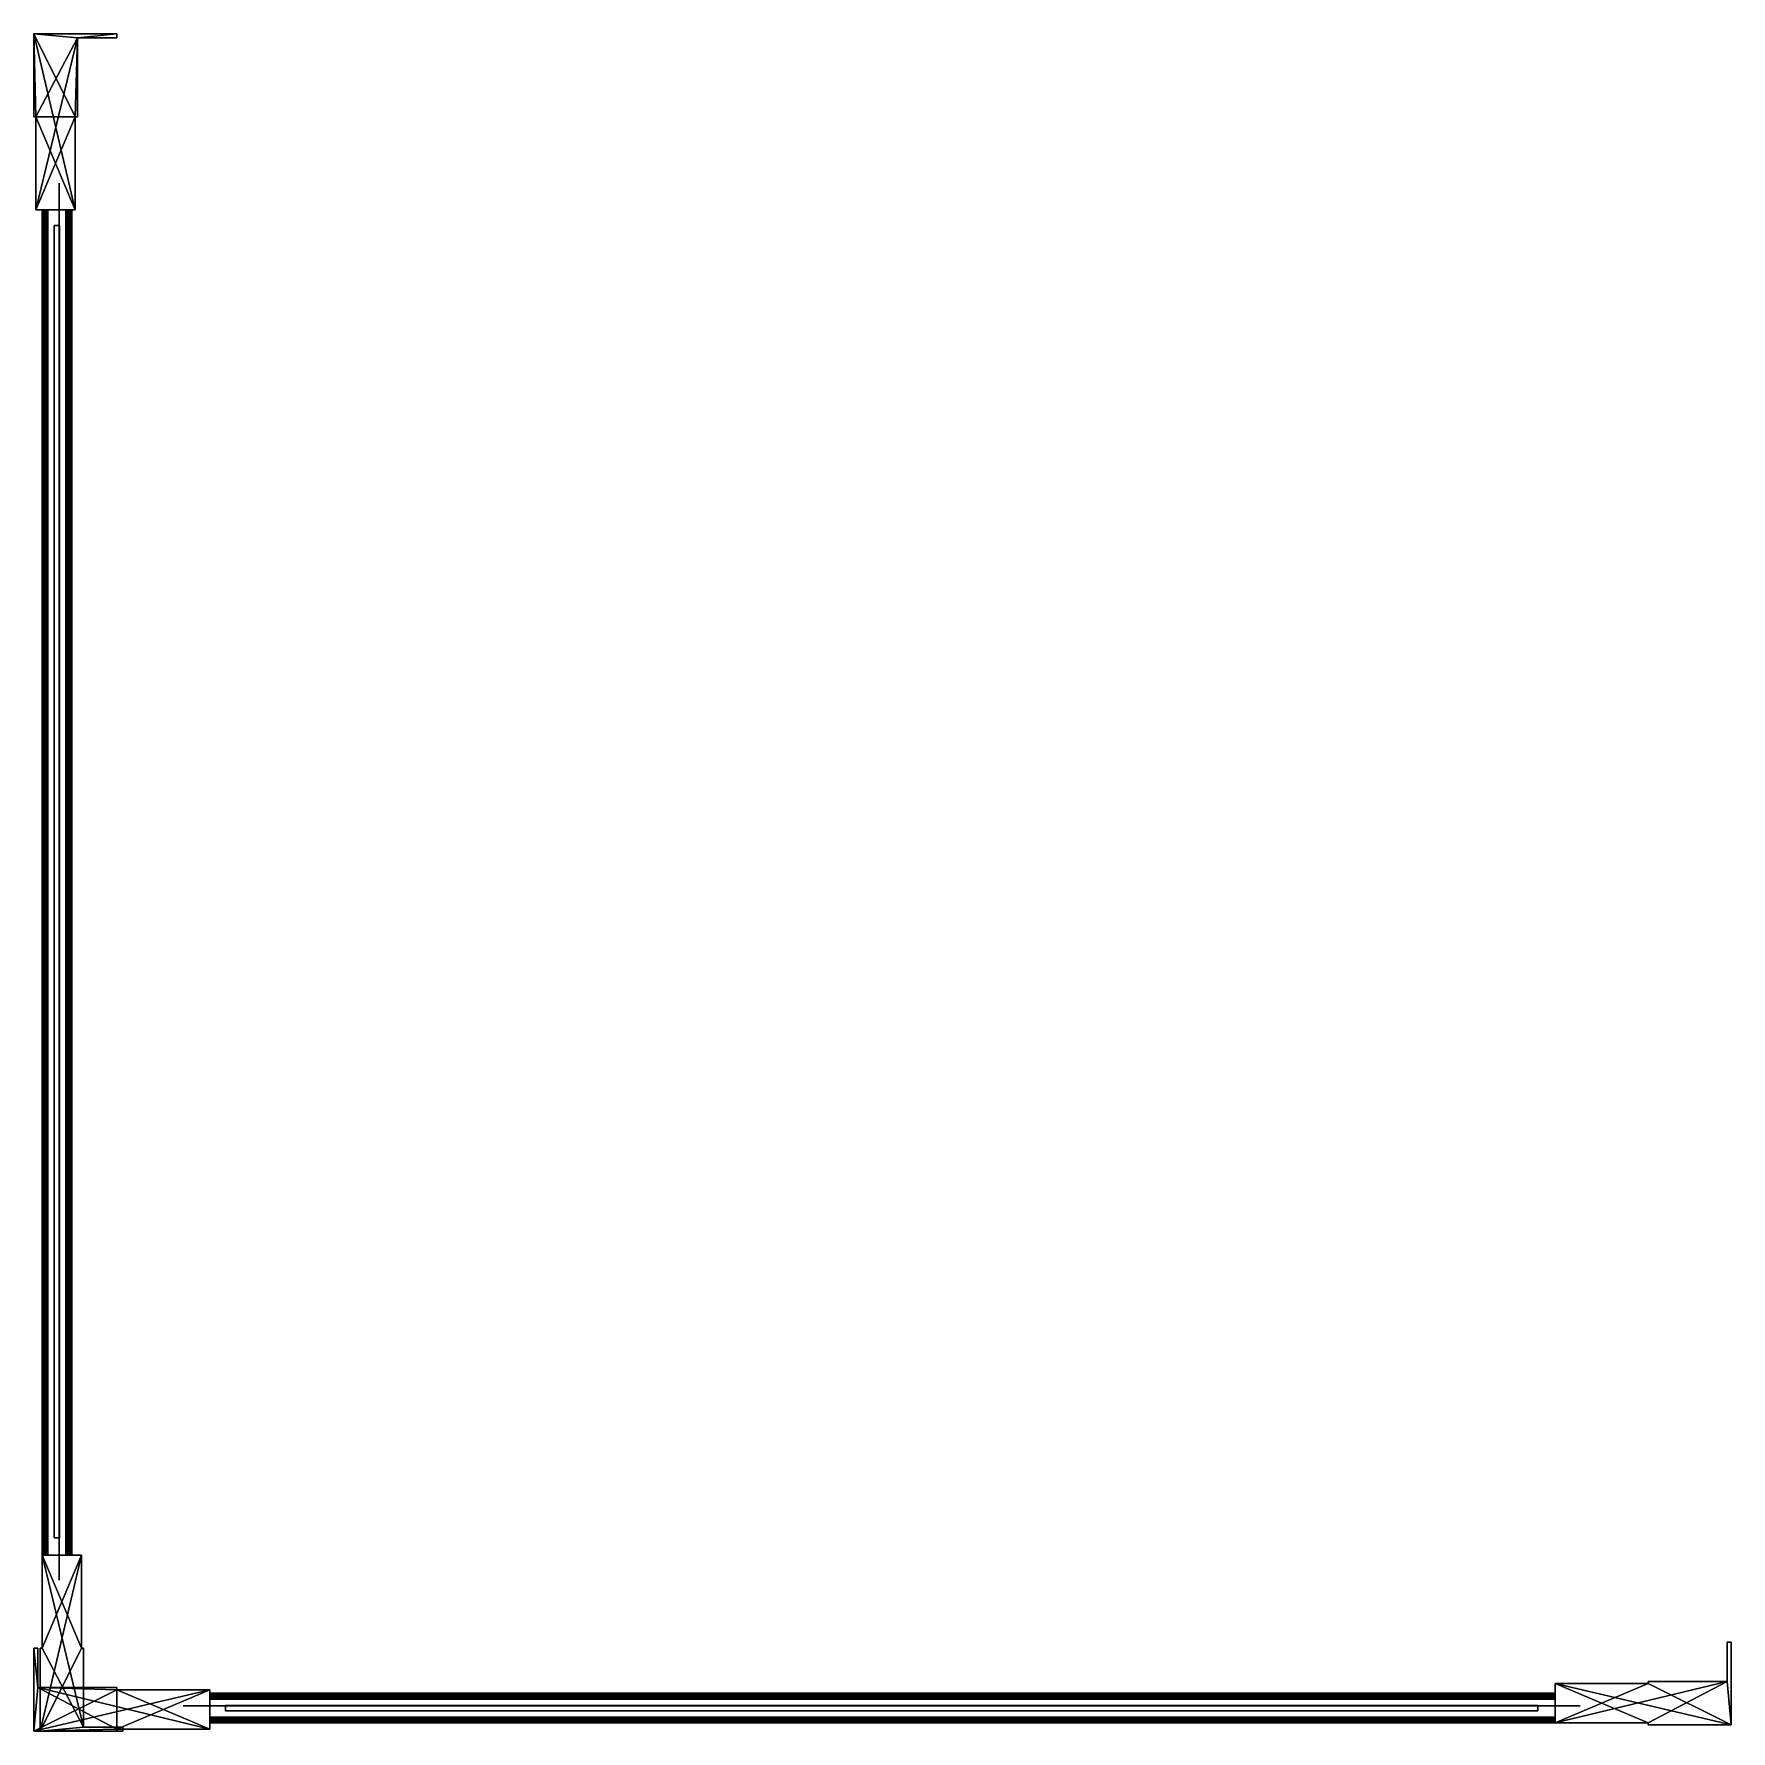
# Model space of a CAD drawing. Header units: millimetres. Extents: x 0 to 820, y -411 to 409.
import ezdxf

# ---------------------------------------------------------------- set-up
doc = ezdxf.new("R2010")
doc.units = ezdxf.units.MM
doc.header["$MEASUREMENT"] = 0
doc.layers.add('CADA CA TWD PAROI FIXE 1', color=251, linetype='Continuous')
doc.layers.add('CADA CA TWD PAROI FIXE 2', color=9, linetype='Continuous')

msp = doc.modelspace()

# ---------------------------------------------------------------- meshes
at = {"layer": 'CADA CA TWD PAROI FIXE 1'}
mesh = msp.add_polyface(dxfattribs=at)
corners = [(40, 409, 1914.06), (40, 409, 14.06), (0, 409, 14.06), (0, 409, 1914.06), (0, 409, 1914.06), (0, 409, 14.06), (0, 369, 14.06), (0, 369, 1914.06), (0, 369, 1914.06), (0, 369, 14.06), (0.96, 369, 14.06), (0.96, 369, 1914.06), (0.96, 369, 1914.06), (0.96, 369, 14.06), (0.96, 324, 14.06), (0.96, 324, 1914.06), (0.96, 324, 1914.06), (0.96, 324, 14.06), (19.98, 324, 14.06), (19.97, 324, 1914.06), (19.97, 324, 1914.06), (19.98, 324, 14.06), (19.98, 369, 14.06), (19.97, 369, 1914.06), (0, 409, 1914.06), (0.96, 369, 1914.06), (0.96, 324, 1914.06), (19.97, 324, 1914.06), (0, 369, 1914.06), (19.97, 369, 1914.06), (21, 369, 1914.06), (21, 407.12, 1914.06), (0.96, 324, 14.06), (21, 407.12, 14.06), (21, 369, 14.06), (19.98, 369, 14.06), (0.96, 369, 14.06), (0, 369, 14.06), (0, 409, 14.06), (19.98, 324, 14.06), (0.96, 369, 14.06), (19.97, 369, 14.06), (21, 369, 14.06), (21, 407.12, 14.06), (0.96, 324, 14.06), (19.97, 324, 14.06), (0, 409, 14.06), (0, 369, 14.06), (15.39, 324, 32.25), (18.26, 324, 32.25), (18.26, 324, 14.06), (15.39, 324, 22.17), (15.68, 324, 32.62), (17.84, 324, 32.73), (16.04, 324, 32.91), (17.38, 324, 33.02), (0.96, 369, 14.06), (19.97, 369, 14.06), (21, 369, 14.06), (21, 407.12, 14.06), (0.96, 324, 14.06), (19.97, 324, 14.06), (0, 409, 14.06), (0, 369, 14.06), (0.96, 369, 14.06), (0, 369, 14.06), (0, 409, 14.06), (19.97, 324, 14.06), (0.96, 324, 14.06), (19.97, 369, 14.06), (21, 407.12, 14.06), (21, 369, 14.06), (0.96, 369, 14.06), (0, 369, 14.06), (0, 409, 14.06), (19.97, 324, 14.06), (0.96, 324, 14.06), (19.97, 369, 14.06), (21, 407.12, 14.06), (21, 369, 14.06)]
mesh.append_faces([[corners[k] for k in face] for face in [(0, 1, 2, 3), (4, 5, 6, 7), (8, 9, 10, 11), (12, 13, 14, 15), (16, 17, 18, 19), (20, 21, 22, 23), (24, 25, 26, 27), (24, 28, 25, 25), (24, 29, 30, 31), (29, 24, 27, 27), (32, 33, 34, 35), (33, 36, 37, 38), (32, 36, 33, 33), (39, 32, 35, 35), (40, 41, 42, 43), (41, 40, 44, 45), (46, 47, 40, 43), (48, 49, 50, 51), (52, 53, 49, 48), (54, 55, 53, 52), (56, 57, 58, 59), (57, 56, 60, 61), (62, 63, 56, 59), (64, 65, 66, 66), (67, 68, 64, 64), (67, 64, 66, 66), (69, 67, 66, 66), (70, 71, 69, 69), (70, 69, 66, 66), (72, 73, 74, 74), (75, 76, 72, 72), (75, 72, 74, 74), (77, 75, 74, 74), (78, 79, 77, 77), (78, 77, 74, 74)]])
mesh = msp.add_polyface(dxfattribs=at)
corners = [(820, -408, 14.06), (820, -368, 14.06), (820, -368, 1914.06), (820, -408, 1914.06), (780, -388.03, 14.06), (735, -388.03, 14.06), (735, -388.03, 1914.06), (780, -388.03, 1914.06), (780, -387, 14.06), (780, -388.03, 14.06), (780, -388.03, 1914.06), (780, -387, 1914.06), (818.12, -387, 14.06), (780, -387, 14.06), (780, -387, 1914.06), (818.12, -387, 1914.06), (818.12, -368, 14.06), (818.12, -387, 14.06), (818.12, -387, 1914.06), (818.12, -368, 1914.06), (820, -368, 14.06), (818.12, -368, 14.06), (818.12, -368, 1914.06), (820, -368, 1914.06), (820, -408, 1914.06), (818.12, -387, 1914.06), (780, -387, 1914.06), (780, -388.03, 1914.06), (820, -368, 1914.06), (818.12, -368, 1914.06), (818.12, -387, 14.06), (818.12, -368, 14.06), (820, -368, 14.06), (820, -408, 14.06), (735, -407.04, 14.06), (780, -388.03, 14.06), (780, -387, 14.06), (735, -388.03, 14.06), (19.97, 369, 1914.06), (19.98, 369, 14.06), (21, 369, 14.06), (21, 369, 1914.06), (21, 369, 1914.06), (21, 369, 14.06), (21, 407.12, 14.06), (21, 407.12, 1914.06), (21, 407.12, 1914.06), (21, 407.12, 14.06), (40, 407.12, 14.06), (40, 407.12, 1914.06), (40, 407.12, 1914.06), (40, 407.12, 14.06), (40, 409, 14.06), (40, 409, 1914.06), (21, 407.12, 1914.06), (40, 407.12, 1914.06), (40, 409, 1914.06), (0, 409, 1914.06), (21, 407.12, 14.06), (0, 409, 14.06), (40, 409, 14.06), (40, 407.12, 14.06), (0, 409, 14.06), (21, 407.12, 14.06), (40, 407.12, 14.06), (40, 409, 14.06), (22.97, -371, 14.06), (22.97, -326, 14.06), (22.97, -326, 1914.06), (22.97, -371, 1914.06), (24, -371, 14.06), (22.97, -371, 14.06), (22.97, -371, 1914.06), (24, -371, 1914.06), (24, -409.12, 14.06), (24, -371, 14.06), (24, -371, 1914.06), (24, -409.12, 1914.06), (0, 409, 14.06), (21, 407.12, 14.06), (40, 407.12, 14.06), (40, 409, 14.06), (85, -391.03, 1914.06), (85, -391.03, 14.06), (40, -391.03, 14.06), (40, -391.03, 1914.06), (40, -391.03, 1914.06), (40, -391.03, 14.06), (40, -390, 14.06), (40, -390, 1914.06), (40, -390, 1914.06), (40, -390, 14.06), (1.88, -390, 14.06), (1.88, -390, 1914.06), (735, -392.74, 1895.87), (85, -392.74, 1895.87), (85, -392.74, 1914.06), (735, -392.74, 1914.06), (735, -393.16, 1895.39), (85, -393.16, 1895.38), (85, -392.74, 1895.87), (735, -392.74, 1895.87), (85, -392.74, 14.06), (85, -392.74, 32.25), (735, -392.74, 32.25), (735, -392.74, 14.06), (85, -392.74, 32.25), (85, -393.16, 32.73), (735, -393.16, 32.73), (735, -392.74, 32.25), (21, 407.12, 14.06), (0, 409, 14.06), (40, 409, 14.06), (40, 407.12, 14.06), (21, 407.12, 14.06), (0, 409, 14.06), (40, 409, 14.06), (40, 407.12, 14.06), (1.88, -390, 14.06), (40, -390, 14.06), (40, -391.03, 14.06), (1.88, -390, 14.06), (40, -390, 14.06), (40, -391.03, 14.06)]
mesh.append_faces([[corners[k] for k in face] for face in [(0, 1, 2, 3), (4, 5, 6, 7), (8, 9, 10, 11), (12, 13, 14, 15), (16, 17, 18, 19), (20, 21, 22, 23), (24, 25, 26, 27), (25, 24, 28, 29), (30, 31, 32, 33), (34, 35, 36, 30), (34, 37, 35, 35), (38, 39, 40, 41), (42, 43, 44, 45), (46, 47, 48, 49), (50, 51, 52, 53), (54, 55, 56, 57), (58, 59, 60, 61), (62, 63, 64, 65), (66, 67, 68, 69), (70, 71, 72, 73), (74, 75, 76, 77), (78, 79, 80, 81), (82, 83, 84, 85), (86, 87, 88, 89), (90, 91, 92, 93), (94, 95, 96, 97), (98, 99, 100, 101), (102, 103, 104, 105), (106, 107, 108, 109), (110, 111, 112, 112), (110, 112, 113, 113), (114, 115, 116, 116), (114, 116, 117, 117), (118, 119, 120, 120), (121, 122, 123, 123)]])
mesh = msp.add_polyface(dxfattribs=at)
corners = [(22.97, -326, 14.06), (3.96, -326, 14.06), (3.96, -326, 1914.06), (22.97, -326, 1914.06), (5.77, -326, 1895.19), (5.77, 324, 1895.19), (6.26, 324, 1895.42), (6.26, -326, 1895.42), (5.32, -326, 1895.13), (5.32, 324, 1895.13), (5.77, 324, 1895.19), (5.77, -326, 1895.19), (4.9, -326, 1895.21), (4.9, 324, 1895.21), (5.32, 324, 1895.13), (5.32, -326, 1895.13), (4.54, -326, 1895.39), (4.54, 324, 1895.39), (4.9, 324, 1895.21), (4.9, -326, 1895.21), (4.22, -326, 1895.62), (4.22, 324, 1895.62), (4.54, 324, 1895.39), (4.54, -326, 1895.39), (3.96, -326, 1895.87), (3.96, 324, 1895.87), (4.22, 324, 1895.62), (4.22, -326, 1895.62), (3.96, -326, 1914.06), (3.96, 324, 1914.06), (3.96, 324, 1895.87), (3.96, -326, 1895.87), (18.26, -326, 1914.06), (18.26, 324, 1914.06), (3.96, 324, 1914.06), (3.96, -326, 1914.06), (18.26, -326, 1895.87), (18.26, 324, 1895.87), (18.26, 324, 1914.06), (18.26, -326, 1914.06), (17.84, -326, 1895.39), (17.84, 324, 1895.38), (18.26, 324, 1895.87), (18.26, -326, 1895.87), (17.38, -326, 1895.1), (17.38, 324, 1895.1), (17.84, 324, 1895.38), (17.84, -326, 1895.39), (16.92, -326, 1894.99), (16.92, 324, 1894.99), (17.38, 324, 1895.1), (17.38, -326, 1895.1), (16.46, -326, 1895.03), (16.46, 324, 1895.03), (16.92, 324, 1894.99), (16.92, -326, 1894.99), (16.04, -326, 1895.21), (16.04, 324, 1895.21), (16.46, 324, 1895.03), (16.46, -326, 1895.03), (15.67, -326, 1895.49), (15.67, 324, 1895.49), (16.04, 324, 1895.21), (16.04, -326, 1895.21), (15.39, -326, 1895.87), (15.39, 324, 1895.87), (15.67, 324, 1895.49), (15.67, -326, 1895.49), (15.39, -326, 1905.94), (15.39, 324, 1905.94), (15.39, 324, 1895.87), (15.39, -326, 1895.87), (6.78, -326, 1905.94), (6.78, 324, 1905.94), (15.39, 324, 1905.94), (15.39, -326, 1905.94), (6.78, -326, 1895.87), (6.78, 324, 1895.87), (6.78, 324, 1905.94), (6.78, -326, 1905.94), (6.26, -326, 1895.42), (6.26, 324, 1895.42), (6.78, 324, 1895.87), (6.78, -326, 1895.87), (3.96, -326, 1914.06), (3.96, -326, 1895.87), (4.22, -326, 1895.62), (6.78, -326, 1905.94), (15.39, -326, 1905.94), (18.26, -326, 1914.06), (15.39, -326, 1895.87), (18.26, -326, 1895.87), (15.67, -326, 1895.49), (17.84, -326, 1895.39), (16.04, -326, 1895.21), (17.38, -326, 1895.1), (17.38, -326, 33.02), (16.92, -326, 33.13), (16.46, -326, 33.08), (16.04, -326, 32.91), (5.77, -326, 32.93), (6.78, -326, 22.17), (6.78, -326, 32.25), (6.26, -326, 32.7), (4.9, -326, 32.9), (5.32, -326, 32.98), (4.22, -326, 32.49), (4.54, -326, 32.73), (3.96, -326, 14.06), (3.96, -326, 32.25), (15.39, -326, 22.17), (18.26, -326, 14.06), (15.39, -326, 32.25), (18.26, -326, 32.25), (15.68, -326, 32.62), (17.84, -326, 32.73)]
mesh.append_faces([[corners[k] for k in face] for face in [(0, 1, 2, 3), (4, 5, 6, 7), (8, 9, 10, 11), (12, 13, 14, 15), (16, 17, 18, 19), (20, 21, 22, 23), (24, 25, 26, 27), (28, 29, 30, 31), (32, 33, 34, 35), (36, 37, 38, 39), (40, 41, 42, 43), (44, 45, 46, 47), (48, 49, 50, 51), (52, 53, 54, 55), (56, 57, 58, 59), (60, 61, 62, 63), (64, 65, 66, 67), (68, 69, 70, 71), (72, 73, 74, 75), (76, 77, 78, 79), (80, 81, 82, 83), (84, 85, 86, 87), (88, 89, 84, 87), (90, 91, 89, 88), (92, 93, 91, 90), (94, 95, 93, 92), (96, 97, 98, 99), (100, 101, 102, 103), (104, 101, 100, 105), (106, 101, 104, 107), (108, 101, 106, 109), (110, 101, 108, 111), (112, 110, 111, 113), (114, 112, 113, 115), (99, 114, 115, 96)]])
mesh = msp.add_polyface(dxfattribs=at)
corners = [(17.38, 324, 1895.1), (16.92, 324, 1894.99), (16.46, 324, 1895.03), (16.04, 324, 1895.21), (5.77, 324, 1895.19), (6.78, 324, 1905.94), (6.78, 324, 1895.87), (6.26, 324, 1895.42), (4.9, 324, 1895.21), (5.32, 324, 1895.13), (4.22, 324, 1895.62), (4.54, 324, 1895.39), (3.96, 324, 1914.06), (3.96, 324, 1895.87), (15.39, 324, 1905.94), (18.26, 324, 1914.06), (15.39, 324, 1895.87), (18.26, 324, 1895.87), (15.67, 324, 1895.49), (17.84, 324, 1895.38), (6.26, 324, 32.7), (5.77, 324, 32.93), (5.77, -326, 32.93), (6.26, -326, 32.7), (5.77, 324, 32.93), (5.32, 324, 32.98), (5.32, -326, 32.98), (5.77, -326, 32.93), (5.32, 324, 32.98), (4.9, 324, 32.9), (4.9, -326, 32.9), (5.32, -326, 32.98), (4.9, 324, 32.9), (4.54, 324, 32.73), (4.54, -326, 32.73), (4.9, -326, 32.9), (4.54, 324, 32.73), (4.22, 324, 32.49), (4.22, -326, 32.49), (4.54, -326, 32.73), (4.22, 324, 32.49), (3.96, 324, 32.25), (3.96, -326, 32.25), (4.22, -326, 32.49), (3.96, 324, 32.25), (3.96, 324, 14.06), (3.96, -326, 14.06), (3.96, -326, 32.25), (3.96, 324, 14.06), (18.26, 324, 14.06), (18.26, -326, 14.06), (3.96, -326, 14.06), (18.26, 324, 14.06), (18.26, 324, 32.25), (18.26, -326, 32.25), (18.26, -326, 14.06), (18.26, 324, 32.25), (17.84, 324, 32.73), (17.84, -326, 32.73), (18.26, -326, 32.25), (17.84, 324, 32.73), (17.38, 324, 33.02), (17.38, -326, 33.02), (17.84, -326, 32.73), (17.38, 324, 33.02), (16.92, 324, 33.13), (16.92, -326, 33.13), (17.38, -326, 33.02), (16.92, 324, 33.13), (16.46, 324, 33.08), (16.46, -326, 33.08), (16.92, -326, 33.13), (16.46, 324, 33.08), (16.04, 324, 32.91), (16.04, -326, 32.91), (16.46, -326, 33.08), (16.04, 324, 32.91), (15.68, 324, 32.62), (15.68, -326, 32.62), (16.04, -326, 32.91), (15.68, 324, 32.62), (15.39, 324, 32.25), (15.39, -326, 32.25), (15.68, -326, 32.62), (15.39, 324, 32.25), (15.39, 324, 22.17), (15.39, -326, 22.17), (15.39, -326, 32.25), (15.39, 324, 22.17), (6.78, 324, 22.17), (6.78, -326, 22.17), (15.39, -326, 22.17), (6.78, 324, 22.17), (6.78, 324, 32.25), (6.78, -326, 32.25), (6.78, -326, 22.17), (6.78, 324, 32.25), (6.26, 324, 32.7), (6.26, -326, 32.7), (6.78, -326, 32.25), (17.38, 324, 33.02), (16.04, 324, 32.91), (16.46, 324, 33.08), (16.92, 324, 33.13), (5.77, 324, 32.93), (6.26, 324, 32.7), (6.78, 324, 32.25), (6.78, 324, 22.17), (4.9, 324, 32.9), (5.32, 324, 32.98), (4.22, 324, 32.49), (4.54, 324, 32.73), (3.96, 324, 14.06), (3.96, 324, 32.25), (15.39, 324, 22.17), (18.26, 324, 14.06)]
mesh.append_faces([[corners[k] for k in face] for face in [(0, 1, 2, 3), (4, 5, 6, 7), (8, 5, 4, 9), (10, 5, 8, 11), (12, 5, 10, 13), (14, 5, 12, 15), (16, 14, 15, 17), (18, 16, 17, 19), (3, 18, 19, 0), (20, 21, 22, 23), (24, 25, 26, 27), (28, 29, 30, 31), (32, 33, 34, 35), (36, 37, 38, 39), (40, 41, 42, 43), (44, 45, 46, 47), (48, 49, 50, 51), (52, 53, 54, 55), (56, 57, 58, 59), (60, 61, 62, 63), (64, 65, 66, 67), (68, 69, 70, 71), (72, 73, 74, 75), (76, 77, 78, 79), (80, 81, 82, 83), (84, 85, 86, 87), (88, 89, 90, 91), (92, 93, 94, 95), (96, 97, 98, 99), (100, 101, 102, 103), (104, 105, 106, 107), (108, 109, 104, 107), (110, 111, 108, 107), (112, 113, 110, 107), (114, 115, 112, 107)]])
mesh = msp.add_polyface(dxfattribs=at)
corners = [(3, -371, 14.06), (3, -411, 14.06), (3, -411, 1914.06), (3, -371, 1914.06), (3.96, -371, 14.06), (3, -371, 14.06), (3, -371, 1914.06), (3.96, -371, 1914.06), (3.96, -326, 14.06), (3.96, -371, 14.06), (3.96, -371, 1914.06), (3.96, -326, 1914.06), (3, -411, 1914.06), (24, -409.12, 1914.06), (24, -371, 1914.06), (22.97, -371, 1914.06), (22.97, -326, 1914.06), (3.96, -371, 1914.06), (3, -371, 1914.06), (3.96, -326, 1914.06), (24, -409.12, 14.06), (3, -411, 14.06), (3, -371, 14.06), (3.96, -371, 14.06), (3.96, -326, 14.06), (22.97, -371, 14.06), (24, -371, 14.06), (22.97, -326, 14.06), (17.38, -326, 1895.1), (16.04, -326, 1895.21), (16.46, -326, 1895.03), (16.92, -326, 1894.99), (5.77, -326, 1895.19), (6.26, -326, 1895.42), (6.78, -326, 1895.87), (6.78, -326, 1905.94), (4.9, -326, 1895.21), (5.32, -326, 1895.13), (4.22, -326, 1895.62), (4.54, -326, 1895.39), (0, -371, 1914.06), (0, -371, 14.06), (0, -411, 14.06), (0, -411, 1914.06), (0, -411, 1914.06), (0, -411, 14.06), (40, -411, 14.06), (40, -411, 1914.06), (1.88, -390, 1914.06), (1.88, -390, 14.06), (1.88, -371, 14.06), (1.88, -371, 1914.06), (1.88, -371, 1914.06), (1.88, -371, 14.06), (0, -371, 14.06), (0, -371, 1914.06), (1.88, -390, 1914.06), (1.88, -371, 1914.06), (0, -371, 1914.06), (0, -411, 1914.06), (40, -391.03, 1914.06), (40, -390, 1914.06), (1.88, -390, 14.06), (0, -411, 14.06), (0, -371, 14.06), (1.88, -371, 14.06), (40, -410.04, 14.06), (40, -411, 14.06), (0, -411, 14.06), (1.88, -390, 14.06), (1.88, -371, 14.06), (0, -371, 14.06), (40, -411, 14.06), (40, -410.04, 14.06), (0, -411, 14.06), (1.88, -390, 14.06), (1.88, -371, 14.06), (0, -371, 14.06), (40, -411, 14.06), (40, -410.04, 14.06), (40, -410.04, 14.06), (40, -411, 14.06), (0, -411, 14.06), (1.88, -390, 14.06), (40, -391.03, 14.06), (0, -371, 14.06), (1.88, -371, 14.06), (40, -410.04, 14.06), (40, -411, 14.06), (0, -411, 14.06), (1.88, -390, 14.06), (40, -391.03, 14.06), (0, -371, 14.06), (1.88, -371, 14.06)]
mesh.append_faces([[corners[k] for k in face] for face in [(0, 1, 2, 3), (4, 5, 6, 7), (8, 9, 10, 11), (12, 13, 14, 15), (16, 17, 18, 12), (16, 19, 17, 17), (16, 12, 15, 15), (20, 21, 22, 23), (24, 25, 26, 20), (24, 27, 25, 25), (24, 20, 23, 23), (28, 29, 30, 31), (32, 33, 34, 35), (36, 37, 32, 35), (38, 39, 36, 35), (40, 41, 42, 43), (44, 45, 46, 47), (48, 49, 50, 51), (52, 53, 54, 55), (56, 57, 58, 59), (59, 60, 61, 56), (62, 63, 64, 65), (62, 66, 67, 63), (68, 69, 70, 71), (68, 72, 73, 69), (74, 75, 76, 77), (74, 78, 79, 75), (80, 81, 82, 82), (83, 84, 82, 82), (83, 82, 85, 85), (83, 85, 86, 86), (87, 88, 89, 89), (90, 91, 89, 89), (90, 89, 92, 92), (90, 92, 93, 93)]])
mesh = msp.add_polyface(dxfattribs=at)
corners = [(3, -411, 14.06), (43, -411, 14.06), (43, -411, 1914.06), (3, -411, 1914.06), (43, -409.12, 14.06), (24, -409.12, 14.06), (24, -409.12, 1914.06), (43, -409.12, 1914.06), (43, -411, 14.06), (43, -409.12, 14.06), (43, -409.12, 1914.06), (43, -411, 1914.06), (24, -409.12, 1914.06), (3, -411, 1914.06), (43, -411, 1914.06), (43, -409.12, 1914.06), (24, -409.12, 14.06), (43, -409.12, 14.06), (43, -411, 14.06), (3, -411, 14.06), (40, -411, 1914.06), (40, -411, 14.06), (40, -410.04, 14.06), (40, -410.04, 1914.06), (40, -410.04, 1914.06), (40, -410.04, 14.06), (85, -410.04, 14.06), (85, -410.04, 1914.06), (85, -410.04, 1914.06), (85, -410.04, 14.06), (85, -391.03, 14.06), (85, -391.03, 1914.06), (0, -411, 1914.06), (40, -410.04, 1914.06), (85, -410.04, 1914.06), (85, -391.03, 1914.06), (40, -411, 1914.06), (40, -391.03, 1914.06), (85, -410.04, 14.06), (40, -410.04, 14.06), (1.88, -390, 14.06), (40, -391.03, 14.06), (40, -410.04, 14.06), (85, -410.04, 14.06), (85, -391.03, 14.06), (735, -405.23, 1895.19), (85, -405.23, 1895.19), (85, -404.74, 1895.42), (735, -404.74, 1895.42), (735, -405.68, 1895.13), (85, -405.68, 1895.13), (85, -405.23, 1895.19), (735, -405.23, 1895.19), (735, -406.1, 1895.21), (85, -406.1, 1895.21), (85, -405.68, 1895.13), (735, -405.68, 1895.13), (735, -406.46, 1895.39), (85, -406.46, 1895.39), (85, -406.1, 1895.21), (735, -406.1, 1895.21), (735, -406.78, 1895.62), (85, -406.78, 1895.62), (85, -406.46, 1895.39), (735, -406.46, 1895.39), (85, -405.23, 1895.19), (85, -404.23, 1905.94), (85, -404.23, 1895.87), (85, -404.74, 1895.42), (85, -406.1, 1895.21), (85, -405.68, 1895.13), (85, -406.78, 1895.62), (85, -406.46, 1895.39), (85, -407.04, 1914.06), (85, -407.04, 1895.87), (85, -395.62, 1905.94), (85, -392.74, 1914.06), (85, -405.23, 32.93), (85, -404.74, 32.7), (85, -404.22, 32.25), (85, -404.22, 22.17), (85, -406.1, 32.9), (85, -405.68, 32.98), (85, -406.78, 32.49), (85, -406.46, 32.73), (85, -407.04, 14.06), (85, -407.04, 32.25), (85, -395.61, 22.17), (85, -392.74, 14.06), (40, -391.03, 14.06), (40, -410.04, 14.06), (85, -410.04, 14.06), (85, -391.03, 14.06), (85, -391.03, 14.06), (85, -410.04, 14.06), (40, -410.04, 14.06), (0, -411, 14.06), (40, -391.03, 14.06), (85, -391.03, 14.06), (85, -410.04, 14.06), (40, -410.04, 14.06), (0, -411, 14.06), (40, -391.03, 14.06)]
mesh.append_faces([[corners[k] for k in face] for face in [(0, 1, 2, 3), (4, 5, 6, 7), (8, 9, 10, 11), (12, 13, 14, 15), (16, 17, 18, 19), (20, 21, 22, 23), (24, 25, 26, 27), (28, 29, 30, 31), (32, 33, 34, 35), (32, 36, 33, 33), (37, 32, 35, 35), (38, 39, 40, 40), (41, 42, 43, 44), (45, 46, 47, 48), (49, 50, 51, 52), (53, 54, 55, 56), (57, 58, 59, 60), (61, 62, 63, 64), (65, 66, 67, 68), (69, 66, 65, 70), (71, 66, 69, 72), (73, 66, 71, 74), (75, 66, 73, 76), (77, 78, 79, 80), (81, 82, 77, 80), (83, 84, 81, 80), (85, 86, 83, 80), (87, 88, 85, 80), (89, 90, 91, 92), (93, 94, 95, 95), (93, 95, 96, 96), (97, 93, 96, 96), (98, 99, 100, 100), (98, 100, 101, 101), (102, 98, 101, 101)]])
mesh = msp.add_polyface(dxfattribs=at)
corners = [(735, -388.03, 1914.06), (820, -408, 1914.06), (780, -388.03, 1914.06), (85, -410.04, 14.06), (1.88, -390, 14.06), (40, -390, 14.06), (40, -391.03, 14.06), (85, -391.03, 14.06), (40, -410.04, 14.06), (40, -391.03, 14.06), (40, -390, 14.06), (1.88, -390, 14.06), (735, -393.62, 1895.1), (85, -393.62, 1895.1), (85, -393.16, 1895.38), (735, -393.16, 1895.39), (735, -394.09, 1894.99), (85, -394.09, 1894.99), (85, -393.62, 1895.1), (735, -393.62, 1895.1), (735, -394.54, 1895.03), (85, -394.54, 1895.03), (85, -394.09, 1894.99), (735, -394.09, 1894.99), (735, -394.96, 1895.21), (85, -394.96, 1895.21), (85, -394.54, 1895.03), (735, -394.54, 1895.03), (735, -395.33, 1895.49), (85, -395.33, 1895.49), (85, -394.96, 1895.21), (735, -394.96, 1895.21), (735, -395.62, 1895.87), (85, -395.62, 1895.87), (85, -395.33, 1895.49), (735, -395.33, 1895.49), (735, -395.62, 1905.94), (85, -395.62, 1905.94), (85, -395.62, 1895.87), (735, -395.62, 1895.87), (735, -393.62, 1895.1), (735, -394.96, 1895.21), (735, -394.54, 1895.03), (735, -394.09, 1894.99), (735, -395.62, 1895.87), (735, -392.74, 1895.87), (735, -392.74, 1914.06), (735, -395.62, 1905.94), (735, -395.33, 1895.49), (735, -393.16, 1895.39), (85, -393.62, 1895.1), (85, -394.09, 1894.99), (85, -394.54, 1895.03), (85, -394.96, 1895.21), (85, -395.62, 1895.87), (85, -395.62, 1905.94), (85, -392.74, 1914.06), (85, -392.74, 1895.87), (85, -395.33, 1895.49), (85, -393.16, 1895.38), (85, -393.16, 32.73), (85, -393.62, 33.02), (735, -393.62, 33.02), (735, -393.16, 32.73), (85, -393.62, 33.02), (85, -394.08, 33.13), (735, -394.08, 33.13), (735, -393.62, 33.02), (85, -394.08, 33.13), (85, -394.54, 33.08), (735, -394.54, 33.08), (735, -394.08, 33.13), (85, -394.54, 33.08), (85, -394.96, 32.91), (735, -394.96, 32.91), (735, -394.54, 33.08), (85, -394.96, 32.91), (85, -395.33, 32.62), (735, -395.33, 32.62), (735, -394.96, 32.91), (85, -395.33, 32.62), (85, -395.61, 32.25), (735, -395.61, 32.25), (735, -395.33, 32.62), (85, -395.61, 32.25), (85, -395.61, 22.17), (735, -395.61, 22.17), (735, -395.61, 32.25), (735, -393.62, 33.02), (735, -394.08, 33.13), (735, -394.54, 33.08), (735, -394.96, 32.91), (735, -395.61, 32.25), (735, -395.61, 22.17), (735, -392.74, 14.06), (735, -392.74, 32.25), (735, -395.33, 32.62), (735, -393.16, 32.73), (85, -393.62, 33.02), (85, -394.96, 32.91), (85, -394.54, 33.08), (85, -394.08, 33.13), (85, -395.61, 32.25), (85, -392.74, 32.25), (85, -392.74, 14.06), (85, -395.61, 22.17), (85, -395.33, 32.62), (85, -393.16, 32.73), (40, -410.04, 14.06), (40, -391.03, 14.06), (40, -390, 14.06), (1.88, -390, 14.06)]
mesh.append_faces([[corners[k] for k in face] for face in [(0, 1, 2, 2), (3, 4, 5, 6), (7, 3, 6, 6), (8, 9, 10, 11), (12, 13, 14, 15), (16, 17, 18, 19), (20, 21, 22, 23), (24, 25, 26, 27), (28, 29, 30, 31), (32, 33, 34, 35), (36, 37, 38, 39), (40, 41, 42, 43), (44, 45, 46, 47), (48, 49, 45, 44), (41, 40, 49, 48), (50, 51, 52, 53), (54, 55, 56, 57), (58, 54, 57, 59), (53, 58, 59, 50), (60, 61, 62, 63), (64, 65, 66, 67), (68, 69, 70, 71), (72, 73, 74, 75), (76, 77, 78, 79), (80, 81, 82, 83), (84, 85, 86, 87), (88, 89, 90, 91), (92, 93, 94, 95), (96, 92, 95, 97), (91, 96, 97, 88), (98, 99, 100, 101), (102, 103, 104, 105), (106, 107, 103, 102), (99, 98, 107, 106), (108, 109, 110, 111)]])
mesh = msp.add_polyface(dxfattribs=at)
corners = [(780, -408, 14.06), (820, -408, 14.06), (820, -408, 1914.06), (780, -408, 1914.06), (780, -407.04, 14.06), (780, -408, 14.06), (780, -408, 1914.06), (780, -407.04, 1914.06), (735, -407.04, 14.06), (780, -407.04, 14.06), (780, -407.04, 1914.06), (735, -407.04, 1914.06), (735, -388.03, 14.06), (735, -407.04, 14.06), (735, -407.04, 1914.06), (735, -388.03, 1914.06), (735, -388.03, 1914.06), (780, -407.04, 1914.06), (780, -408, 1914.06), (820, -408, 1914.06), (735, -407.04, 1914.06), (818.12, -387, 14.06), (820, -408, 14.06), (780, -408, 14.06), (780, -407.04, 14.06), (735, -407.04, 14.06), (735, -407.04, 1895.87), (85, -407.04, 1895.87), (85, -406.78, 1895.62), (735, -406.78, 1895.62), (735, -407.04, 1914.06), (85, -407.04, 1914.06), (85, -407.04, 1895.87), (735, -407.04, 1895.87), (735, -392.74, 1914.06), (85, -392.74, 1914.06), (85, -407.04, 1914.06), (735, -407.04, 1914.06), (735, -404.23, 1905.94), (85, -404.23, 1905.94), (85, -395.62, 1905.94), (735, -395.62, 1905.94), (735, -404.23, 1895.87), (85, -404.23, 1895.87), (85, -404.23, 1905.94), (735, -404.23, 1905.94), (735, -404.74, 1895.42), (85, -404.74, 1895.42), (85, -404.23, 1895.87), (735, -404.23, 1895.87), (735, -405.23, 1895.19), (735, -404.74, 1895.42), (735, -404.23, 1895.87), (735, -404.23, 1905.94), (735, -406.1, 1895.21), (735, -405.68, 1895.13), (735, -406.78, 1895.62), (735, -406.46, 1895.39), (735, -407.04, 1914.06), (735, -407.04, 1895.87), (735, -395.62, 1905.94), (735, -392.74, 1914.06), (85, -404.74, 32.7), (85, -405.23, 32.93), (735, -405.23, 32.93), (735, -404.74, 32.7), (85, -405.23, 32.93), (85, -405.68, 32.98), (735, -405.68, 32.98), (735, -405.23, 32.93), (85, -405.68, 32.98), (85, -406.1, 32.9), (735, -406.1, 32.9), (735, -405.68, 32.98), (85, -406.1, 32.9), (85, -406.46, 32.73), (735, -406.46, 32.73), (735, -406.1, 32.9), (85, -406.46, 32.73), (85, -406.78, 32.49), (735, -406.78, 32.49), (735, -406.46, 32.73), (85, -406.78, 32.49), (85, -407.04, 32.25), (735, -407.04, 32.25), (735, -406.78, 32.49), (85, -407.04, 32.25), (85, -407.04, 14.06), (735, -407.04, 14.06), (735, -407.04, 32.25), (85, -407.04, 14.06), (85, -392.74, 14.06), (735, -392.74, 14.06), (735, -407.04, 14.06), (85, -395.61, 22.17), (85, -404.22, 22.17), (735, -404.22, 22.17), (735, -395.61, 22.17), (85, -404.22, 22.17), (85, -404.22, 32.25), (735, -404.22, 32.25), (735, -404.22, 22.17), (85, -404.22, 32.25), (85, -404.74, 32.7), (735, -404.74, 32.7), (735, -404.22, 32.25), (735, -405.23, 32.93), (735, -404.22, 22.17), (735, -404.22, 32.25), (735, -404.74, 32.7), (735, -406.1, 32.9), (735, -405.68, 32.98), (735, -406.78, 32.49), (735, -406.46, 32.73), (735, -407.04, 14.06), (735, -407.04, 32.25), (735, -395.61, 22.17), (735, -392.74, 14.06)]
mesh.append_faces([[corners[k] for k in face] for face in [(0, 1, 2, 3), (4, 5, 6, 7), (8, 9, 10, 11), (12, 13, 14, 15), (16, 17, 18, 19), (16, 20, 17, 17), (21, 22, 23, 24), (25, 21, 24, 24), (26, 27, 28, 29), (30, 31, 32, 33), (34, 35, 36, 37), (38, 39, 40, 41), (42, 43, 44, 45), (46, 47, 48, 49), (50, 51, 52, 53), (54, 55, 50, 53), (56, 57, 54, 53), (58, 59, 56, 53), (60, 61, 58, 53), (62, 63, 64, 65), (66, 67, 68, 69), (70, 71, 72, 73), (74, 75, 76, 77), (78, 79, 80, 81), (82, 83, 84, 85), (86, 87, 88, 89), (90, 91, 92, 93), (94, 95, 96, 97), (98, 99, 100, 101), (102, 103, 104, 105), (106, 107, 108, 109), (110, 107, 106, 111), (112, 107, 110, 113), (114, 107, 112, 115), (116, 107, 114, 117)]])
at = {"layer": 'CADA CA TWD PAROI FIXE 2'}
mesh = msp.add_polyface(dxfattribs=at)
corners = [(9.78, -317.56, 1903), (9.78, 316.44, 1903), (12.28, 316.44, 1903), (12.28, -317.56, 1903), (9.78, 316.44, 1903), (9.78, 316.44, 18), (12.28, 316.44, 18), (12.28, 316.44, 1903), (9.78, 316.44, 18), (9.78, -317.56, 18), (12.28, -317.56, 18), (12.28, 316.44, 18), (9.78, -317.56, 18), (9.78, -317.56, 1903), (12.28, -317.56, 1903), (12.28, -317.56, 18), (12.23, -338.06, 1918), (12.24, -338.06, 1918), (12.23, 336.94, 1918), (12.23, 336.94, 1918), (12.23, -338.06, 2), (12.24, -338.06, 2), (12.24, -338.06, 1918), (12.23, -338.06, 1918), (12.23, 336.94, 2), (12.24, 336.94, 2), (12.24, -338.06, 2), (12.23, -338.06, 2), (12.23, 336.94, 1918), (12.23, 336.94, 1918), (12.24, 336.94, 2), (12.23, 336.94, 2), (92.56, -398.73, 1903), (92.56, -401.23, 1903), (726.56, -401.23, 1903), (726.56, -398.73, 1903), (92.56, -398.73, 18), (92.56, -401.23, 18), (92.56, -401.23, 1903), (92.56, -398.73, 1903), (726.56, -398.73, 18), (726.56, -401.23, 18), (92.56, -401.23, 18), (92.56, -398.73, 18), (726.56, -398.73, 1903), (726.56, -401.23, 1903), (726.56, -401.23, 18), (726.56, -398.73, 18), (747.06, -398.78, 1918), (747.06, -398.77, 1918), (72.06, -398.77, 1918), (72.06, -398.78, 1918), (747.06, -398.78, 2), (747.06, -398.77, 2), (747.06, -398.77, 1918), (747.06, -398.78, 1918), (72.06, -398.78, 2), (72.06, -398.77, 2), (747.06, -398.77, 2), (747.06, -398.78, 2), (72.06, -398.78, 1918), (72.06, -398.77, 1918), (72.06, -398.77, 2), (72.06, -398.78, 2), (9.78, 316.44, 1903), (9.78, -317.56, 1903), (9.78, -317.56, 18), (9.78, 316.44, 18), (12.28, -317.56, 1903), (12.28, 316.44, 1903), (12.28, 316.44, 18), (12.28, -317.56, 18), (12.23, -338.06, 1918), (12.23, 336.94, 1918), (12.23, 336.94, 2), (12.23, -338.06, 2), (12.23, 336.94, 1918), (12.24, -338.06, 1918), (12.24, -338.06, 2), (12.24, 336.94, 2), (92.56, -398.73, 1903), (726.56, -398.73, 1903), (726.56, -398.73, 18), (92.56, -398.73, 18), (726.56, -401.23, 1903), (92.56, -401.23, 1903), (92.56, -401.23, 18), (726.56, -401.23, 18), (747.06, -398.78, 1918), (72.06, -398.78, 1918), (72.06, -398.78, 2), (747.06, -398.78, 2), (72.06, -398.77, 1918), (747.06, -398.77, 1918), (747.06, -398.77, 2), (72.06, -398.77, 2)]
mesh.append_faces([[corners[k] for k in face] for face in [(0, 1, 2, 3), (4, 5, 6, 7), (8, 9, 10, 11), (12, 13, 14, 15), (16, 17, 18, 19), (20, 21, 22, 23), (24, 25, 26, 27), (28, 29, 30, 31), (32, 33, 34, 35), (36, 37, 38, 39), (40, 41, 42, 43), (44, 45, 46, 47), (48, 49, 50, 51), (52, 53, 54, 55), (56, 57, 58, 59), (60, 61, 62, 63), (64, 65, 66, 67), (68, 69, 70, 71), (72, 73, 74, 75), (76, 77, 78, 79), (80, 81, 82, 83), (84, 85, 86, 87), (88, 89, 90, 91), (92, 93, 94, 95)]])

doc.saveas('drawing.dxf')
